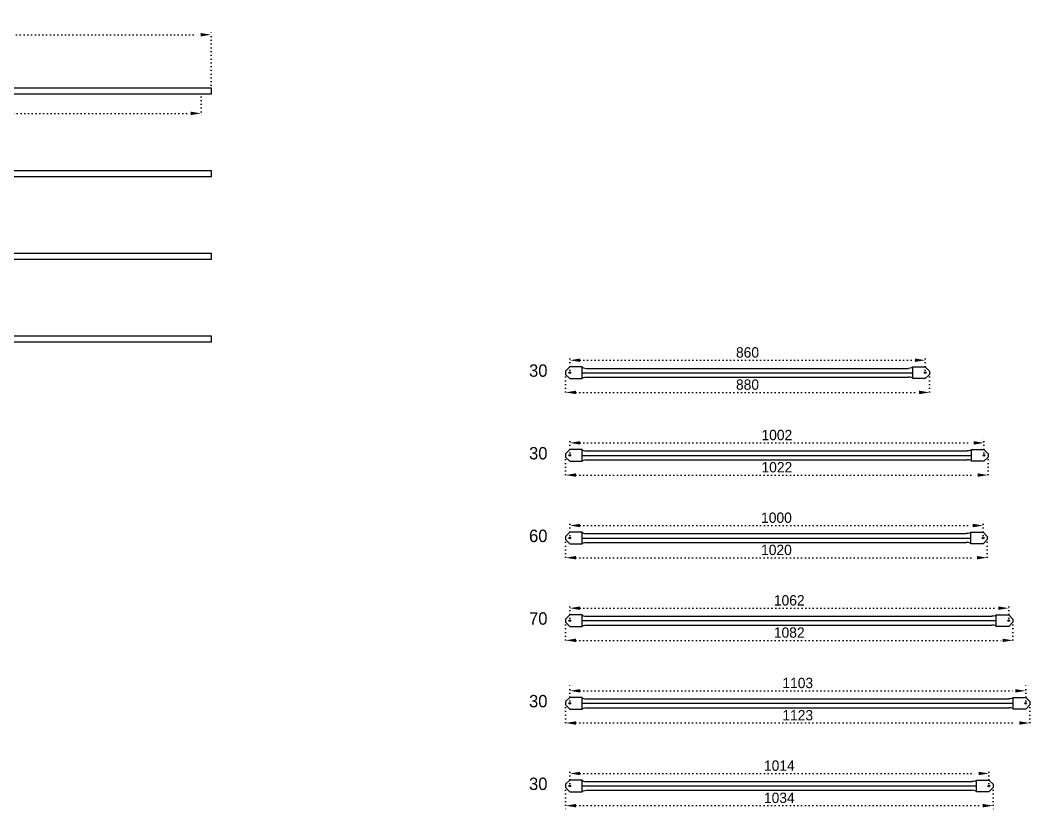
# Model space of a CAD drawing. Header units: millimetres. Extents: x -5795 to 8395, y -1000 to 10778.
# Drawn here: x -1048 to 1394, y 8864 to 10778 of the extents above; entities that cross this region are included whole.
import ezdxf

# ---------------------------------------------------------------- set-up
doc = ezdxf.new("R2010")
doc.units = ezdxf.units.MM
doc.header["$PDMODE"] = 35
doc.header["$PDSIZE"] = -1
doc.linetypes.add('ACAD_ISO07W100', pattern=[3, 0, -3])
for name, color, linetype in [('A', 1, 'Continuous'), ('B', 5, 'Continuous'), ('C', 3, 'Continuous'), ('D', 2, 'Continuous'), ('E', 6, 'Continuous'), ('F', 7, 'Continuous')]:
    doc.layers.add(name, color=color, linetype=linetype)
doc.dimstyles.new('ISO-25', dxfattribs={"dimtxt": 2.5, "dimasz": 2.5, "dimexe": 1.25, "dimexo": 0.625, "dimtad": 1, "dimtxsty": 'Standard', "dimcen": 2.5, "dimadec": 0, "dimazin": 0, "dimtfac": 1, "dimtmove": 0, "dimatfit": 3, "dimfxl": 1, "dimarcsym": 0})

# ---------------------------------------------------------------- blocks, each defined once
blk = doc.blocks.new('*D51')
at = {"layer": 'Defpoints', "color": 0, "linetype": 'ACAD_ISO07W100', "ltscale": 3, "transparency": 16777216}
for p in [(-1644.555399155579, 10598.61353514247), (-610.5553991555789, 10598.61353514247), (-610.5553991555789, 10551.98544075069)]:
    blk.add_point(p, dxfattribs=at)
at = {"layer": 'F', "color": 0, "linetype": 'ACAD_ISO07W100', "lineweight": -2, "ltscale": 3, "transparency": 16777216}
for p, q in [((-1644.555399155579, 10592.36353514247), (-1644.555399155579, 10539.48544075069)), ((-610.5553991555789, 10592.36353514247), (-610.5553991555789, 10539.48544075069)), ((-1619.555399155579, 10551.98544075069), (-635.5553991555789, 10551.98544075069))]:
    blk.add_line(p, q, dxfattribs=at)
at = {"layer": 'F', "color": 0, "linetype": 'ACAD_ISO07W100', "ltscale": 3, "transparency": 16777216}
for points in [[(-1619.555399155579, 10556.15210741736), (-1619.555399155579, 10547.81877408403), (-1644.555399155579, 10551.98544075069)], [(-635.5553991555789, 10556.15210741736), (-635.5553991555789, 10547.81877408403), (-610.5553991555789, 10551.98544075069)]]:
    blk.add_solid(points, dxfattribs=at)
at = {"layer": 'F', "color": 0, "linetype": 'ACAD_ISO07W100', "ltscale": 3, "transparency": 16777216, "insert": (-1127.555399155579, 10570.73544075069), "char_height": 25, "attachment_point": 5}
blk.add_mtext('1034', dxfattribs=at)
blk = doc.blocks.new('*D82')
at = {"color": 0, "linetype": 'ACAD_ISO07W100', "lineweight": -2, "ltscale": 3, "transparency": 16777216}
for p, q in [((-5586.555399155579, 10619.86353514247), (-5586.555399155579, 10754.85180665913)), ((-586.5553991555789, 10619.86353514247), (-586.5553991555789, 10754.85180665913)), ((-5561.555399155579, 10742.35180665913), (-611.5553991555789, 10742.35180665913))]:
    blk.add_line(p, q, dxfattribs=at)
at = {"color": 0, "linetype": 'ACAD_ISO07W100', "ltscale": 3, "transparency": 16777216}
for points in [[(-5561.555399155579, 10746.5184733258), (-5561.555399155579, 10738.18513999247), (-5586.555399155579, 10742.35180665913)], [(-611.5553991555789, 10746.5184733258), (-611.5553991555789, 10738.18513999247), (-586.5553991555789, 10742.35180665913)]]:
    blk.add_solid(points, dxfattribs=at)
at = {"layer": 'Defpoints', "color": 0, "linetype": 'ACAD_ISO07W100', "ltscale": 3, "transparency": 16777216}
for p in [(-586.5553991555789, 10742.35180665913), (-5586.555399155579, 10613.61353514247), (-586.5553991555789, 10613.61353514247)]:
    blk.add_point(p, dxfattribs=at)
at = {"color": 0, "linetype": 'ACAD_ISO07W100', "ltscale": 3, "transparency": 16777216, "insert": (-3086.555399155579, 10761.10180665913), "char_height": 25, "attachment_point": 5}
blk.add_mtext('5000', dxfattribs=at)
blk = doc.blocks.new('*D86')
at = {"color": 0, "linetype": 'ACAD_ISO07W100', "lineweight": -2, "ltscale": 3, "transparency": 16777216}
for p, q in [((271.449832748709, 9914.157822059296), (271.449832748709, 9864.24426754472)), ((1151.449832748707, 9914.157822059296), (1151.449832748707, 9864.24426754472)), ((296.449832748709, 9876.74426754472), (1126.449832748707, 9876.74426754472))]:
    blk.add_line(p, q, dxfattribs=at)
at = {"color": 0, "linetype": 'ACAD_ISO07W100', "ltscale": 3, "transparency": 16777216}
for points in [[(296.449832748709, 9880.910934211386), (296.449832748709, 9872.577600878054), (271.449832748709, 9876.74426754472)], [(1126.449832748707, 9880.910934211386), (1126.449832748707, 9872.577600878054), (1151.449832748707, 9876.74426754472)]]:
    blk.add_solid(points, dxfattribs=at)
at = {"layer": 'Defpoints', "color": 0, "linetype": 'ACAD_ISO07W100', "ltscale": 3, "transparency": 16777216}
for p in [(271.449832748709, 9920.407822059296), (1151.449832748707, 9920.407822059296), (1151.449832748707, 9876.74426754472)]:
    blk.add_point(p, dxfattribs=at)
at = {"color": 0, "linetype": 'ACAD_ISO07W100', "ltscale": 3, "transparency": 16777216, "insert": (711.4498327487081, 9895.49426754472), "char_height": 25, "attachment_point": 5}
blk.add_mtext('880', dxfattribs=at)
blk = doc.blocks.new('*D87')
at = {"layer": 'A', "color": 0, "linetype": 'ACAD_ISO07W100', "lineweight": -2, "ltscale": 3, "transparency": 16777216}
for p, q in [((281.4498327487081, 9930.657822059296), (281.4498327487081, 9967.121080908168)), ((1141.449832748708, 9930.657822059296), (1141.449832748708, 9967.121080908168)), ((306.4498327487081, 9954.621080908168), (1116.449832748708, 9954.621080908168))]:
    blk.add_line(p, q, dxfattribs=at)
at = {"layer": 'A', "color": 0, "linetype": 'ACAD_ISO07W100', "ltscale": 3, "transparency": 16777216}
for points in [[(306.4498327487081, 9958.787747574834), (306.4498327487081, 9950.454414241502), (281.4498327487081, 9954.621080908168)], [(1116.449832748708, 9958.787747574834), (1116.449832748708, 9950.454414241502), (1141.449832748708, 9954.621080908168)]]:
    blk.add_solid(points, dxfattribs=at)
at = {"layer": 'Defpoints', "color": 0, "linetype": 'ACAD_ISO07W100', "ltscale": 3, "transparency": 16777216}
for p in [(1141.449832748708, 9954.621080908168), (281.4498327487081, 9924.407822059296), (1141.449832748708, 9924.407822059296)]:
    blk.add_point(p, dxfattribs=at)
at = {"layer": 'A', "color": 0, "linetype": 'ACAD_ISO07W100', "ltscale": 3, "transparency": 16777216, "insert": (711.4498327487081, 9973.371080908168), "char_height": 25, "attachment_point": 5}
blk.add_mtext('860', dxfattribs=at)
blk = doc.blocks.new('*D88')
at = {"color": 0, "linetype": 'ACAD_ISO07W100', "lineweight": -2, "ltscale": 3, "transparency": 16777216}
for p, q in [((271.449832748709, 9714.157822059296), (271.449832748709, 9664.24426754472)), ((1293.449832748707, 9714.157822059296), (1293.449832748707, 9664.24426754472)), ((296.449832748709, 9676.74426754472), (1268.449832748707, 9676.74426754472))]:
    blk.add_line(p, q, dxfattribs=at)
at = {"color": 0, "linetype": 'ACAD_ISO07W100', "ltscale": 3, "transparency": 16777216}
for points in [[(296.449832748709, 9680.910934211386), (296.449832748709, 9672.577600878054), (271.449832748709, 9676.74426754472)], [(1268.449832748707, 9680.910934211386), (1268.449832748707, 9672.577600878054), (1293.449832748707, 9676.74426754472)]]:
    blk.add_solid(points, dxfattribs=at)
at = {"layer": 'Defpoints', "color": 0, "linetype": 'ACAD_ISO07W100', "ltscale": 3, "transparency": 16777216}
for p in [(271.449832748709, 9720.407822059296), (1293.449832748707, 9720.407822059296), (1293.449832748707, 9676.74426754472)]:
    blk.add_point(p, dxfattribs=at)
at = {"color": 0, "linetype": 'ACAD_ISO07W100', "ltscale": 3, "transparency": 16777216, "insert": (782.4498327487081, 9695.49426754472), "char_height": 25, "attachment_point": 5}
blk.add_mtext('1022', dxfattribs=at)
blk = doc.blocks.new('*D89')
at = {"layer": 'B', "color": 0, "linetype": 'ACAD_ISO07W100', "lineweight": -2, "ltscale": 3, "transparency": 16777216}
for p, q in [((281.4498327487081, 9730.657822059296), (281.4498327487081, 9767.121080908168)), ((306.4498327487081, 9754.621080908168), (1258.449832748708, 9754.621080908168)), ((1283.449832748708, 9730.657822059296), (1283.449832748708, 9767.121080908168))]:
    blk.add_line(p, q, dxfattribs=at)
at = {"layer": 'B', "color": 0, "linetype": 'ACAD_ISO07W100', "ltscale": 3, "transparency": 16777216}
for points in [[(306.4498327487081, 9758.787747574834), (306.4498327487081, 9750.454414241502), (281.4498327487081, 9754.621080908168)], [(1258.449832748708, 9758.787747574834), (1258.449832748708, 9750.454414241502), (1283.449832748708, 9754.621080908168)]]:
    blk.add_solid(points, dxfattribs=at)
at = {"layer": 'Defpoints', "color": 0, "linetype": 'ACAD_ISO07W100', "ltscale": 3, "transparency": 16777216}
for p in [(1283.449832748708, 9754.621080908168), (281.4498327487081, 9724.407822059296), (1283.449832748708, 9724.407822059296)]:
    blk.add_point(p, dxfattribs=at)
at = {"layer": 'B', "color": 0, "linetype": 'ACAD_ISO07W100', "ltscale": 3, "transparency": 16777216, "insert": (782.4498327487081, 9773.371080908168), "char_height": 25, "attachment_point": 5}
blk.add_mtext('1002', dxfattribs=at)
blk = doc.blocks.new('*D90')
at = {"color": 0, "linetype": 'ACAD_ISO07W100', "lineweight": -2, "ltscale": 3, "transparency": 16777216}
for p, q in [((271.449832748709, 9514.157822059296), (271.449832748709, 9464.24426754472)), ((1291.449832748707, 9514.157822059296), (1291.449832748707, 9464.24426754472)), ((296.449832748709, 9476.74426754472), (1266.449832748707, 9476.74426754472))]:
    blk.add_line(p, q, dxfattribs=at)
at = {"color": 0, "linetype": 'ACAD_ISO07W100', "ltscale": 3, "transparency": 16777216}
for points in [[(296.449832748709, 9480.910934211386), (296.449832748709, 9472.577600878054), (271.449832748709, 9476.74426754472)], [(1266.449832748707, 9480.910934211386), (1266.449832748707, 9472.577600878054), (1291.449832748707, 9476.74426754472)]]:
    blk.add_solid(points, dxfattribs=at)
at = {"layer": 'Defpoints', "color": 0, "linetype": 'ACAD_ISO07W100', "ltscale": 3, "transparency": 16777216}
for p in [(271.449832748709, 9520.407822059296), (1291.449832748707, 9520.407822059296), (1291.449832748707, 9476.74426754472)]:
    blk.add_point(p, dxfattribs=at)
at = {"color": 0, "linetype": 'ACAD_ISO07W100', "ltscale": 3, "transparency": 16777216, "insert": (781.4498327487081, 9495.49426754472), "char_height": 25, "attachment_point": 5}
blk.add_mtext('1020', dxfattribs=at)
blk = doc.blocks.new('*D91')
at = {"layer": 'C', "color": 0, "linetype": 'ACAD_ISO07W100', "lineweight": -2, "ltscale": 3, "transparency": 16777216}
for p, q in [((281.4498327487081, 9530.657822059296), (281.4498327487081, 9567.121080908168)), ((306.4498327487081, 9554.621080908168), (1256.449832748708, 9554.621080908168)), ((1281.449832748708, 9530.657822059296), (1281.449832748708, 9567.121080908168))]:
    blk.add_line(p, q, dxfattribs=at)
at = {"layer": 'C', "color": 0, "linetype": 'ACAD_ISO07W100', "ltscale": 3, "transparency": 16777216}
for points in [[(306.4498327487081, 9558.787747574834), (306.4498327487081, 9550.454414241502), (281.4498327487081, 9554.621080908168)], [(1256.449832748708, 9558.787747574834), (1256.449832748708, 9550.454414241502), (1281.449832748708, 9554.621080908168)]]:
    blk.add_solid(points, dxfattribs=at)
at = {"layer": 'Defpoints', "color": 0, "linetype": 'ACAD_ISO07W100', "ltscale": 3, "transparency": 16777216}
for p in [(1281.449832748708, 9554.621080908168), (281.4498327487081, 9524.407822059296), (1281.449832748708, 9524.407822059296)]:
    blk.add_point(p, dxfattribs=at)
at = {"layer": 'C', "color": 0, "linetype": 'ACAD_ISO07W100', "ltscale": 3, "transparency": 16777216, "insert": (781.4498327487081, 9573.371080908168), "char_height": 25, "attachment_point": 5}
blk.add_mtext('1000', dxfattribs=at)
blk = doc.blocks.new('*D92')
at = {"color": 0, "linetype": 'ACAD_ISO07W100', "lineweight": -2, "ltscale": 3, "transparency": 16777216}
for p, q in [((271.449832748709, 9314.157822059296), (271.449832748709, 9264.24426754472)), ((1353.449832748707, 9314.157822059296), (1353.449832748707, 9264.24426754472)), ((296.449832748709, 9276.74426754472), (1328.449832748707, 9276.74426754472))]:
    blk.add_line(p, q, dxfattribs=at)
at = {"color": 0, "linetype": 'ACAD_ISO07W100', "ltscale": 3, "transparency": 16777216}
for points in [[(296.449832748709, 9280.910934211386), (296.449832748709, 9272.577600878054), (271.449832748709, 9276.74426754472)], [(1328.449832748707, 9280.910934211386), (1328.449832748707, 9272.577600878054), (1353.449832748707, 9276.74426754472)]]:
    blk.add_solid(points, dxfattribs=at)
at = {"layer": 'Defpoints', "color": 0, "linetype": 'ACAD_ISO07W100', "ltscale": 3, "transparency": 16777216}
for p in [(271.449832748709, 9320.407822059296), (1353.449832748707, 9320.407822059296), (1353.449832748707, 9276.74426754472)]:
    blk.add_point(p, dxfattribs=at)
at = {"color": 0, "linetype": 'ACAD_ISO07W100', "ltscale": 3, "transparency": 16777216, "insert": (812.4498327487081, 9295.49426754472), "char_height": 25, "attachment_point": 5}
blk.add_mtext('1082', dxfattribs=at)
blk = doc.blocks.new('*D93')
at = {"layer": 'D', "color": 0, "linetype": 'ACAD_ISO07W100', "lineweight": -2, "ltscale": 3, "transparency": 16777216}
for p, q in [((281.4498327487081, 9330.657822059296), (281.4498327487081, 9367.121080908168)), ((1343.449832748708, 9330.657822059296), (1343.449832748708, 9367.121080908168)), ((306.4498327487081, 9354.621080908168), (1318.449832748708, 9354.621080908168))]:
    blk.add_line(p, q, dxfattribs=at)
at = {"layer": 'D', "color": 0, "linetype": 'ACAD_ISO07W100', "ltscale": 3, "transparency": 16777216}
for points in [[(306.4498327487081, 9358.787747574834), (306.4498327487081, 9350.454414241502), (281.4498327487081, 9354.621080908168)], [(1318.449832748708, 9358.787747574834), (1318.449832748708, 9350.454414241502), (1343.449832748708, 9354.621080908168)]]:
    blk.add_solid(points, dxfattribs=at)
at = {"layer": 'Defpoints', "color": 0, "linetype": 'ACAD_ISO07W100', "ltscale": 3, "transparency": 16777216}
for p in [(1343.449832748708, 9354.621080908168), (281.4498327487081, 9324.407822059296), (1343.449832748708, 9324.407822059296)]:
    blk.add_point(p, dxfattribs=at)
at = {"layer": 'D', "color": 0, "linetype": 'ACAD_ISO07W100', "ltscale": 3, "transparency": 16777216, "insert": (812.4498327487081, 9373.371080908168), "char_height": 25, "attachment_point": 5}
blk.add_mtext('1062', dxfattribs=at)
blk = doc.blocks.new('*D94')
at = {"color": 0, "linetype": 'ACAD_ISO07W100', "lineweight": -2, "ltscale": 3, "transparency": 16777216}
for p, q in [((271.449832748709, 9114.157822059296), (271.449832748709, 9064.24426754472)), ((1394.449832748707, 9114.157822059296), (1394.449832748707, 9064.24426754472)), ((296.449832748709, 9076.74426754472), (1369.449832748707, 9076.74426754472))]:
    blk.add_line(p, q, dxfattribs=at)
at = {"color": 0, "linetype": 'ACAD_ISO07W100', "ltscale": 3, "transparency": 16777216}
for points in [[(296.449832748709, 9080.910934211386), (296.449832748709, 9072.577600878054), (271.449832748709, 9076.74426754472)], [(1369.449832748707, 9080.910934211386), (1369.449832748707, 9072.577600878054), (1394.449832748707, 9076.74426754472)]]:
    blk.add_solid(points, dxfattribs=at)
at = {"layer": 'Defpoints', "color": 0, "linetype": 'ACAD_ISO07W100', "ltscale": 3, "transparency": 16777216}
for p in [(271.449832748709, 9120.407822059296), (1394.449832748707, 9120.407822059296), (1394.449832748707, 9076.74426754472)]:
    blk.add_point(p, dxfattribs=at)
at = {"color": 0, "linetype": 'ACAD_ISO07W100', "ltscale": 3, "transparency": 16777216, "insert": (832.9498327487081, 9095.49426754472), "char_height": 25, "attachment_point": 5}
blk.add_mtext('1123', dxfattribs=at)
blk = doc.blocks.new('*D95')
at = {"layer": 'Defpoints', "color": 0, "linetype": 'ACAD_ISO07W100', "ltscale": 3, "transparency": 16777216}
for p in [(1384.449832748708, 9154.621080908168), (281.4498327487081, 9124.407822059296), (1384.449832748708, 9124.407822059296)]:
    blk.add_point(p, dxfattribs=at)
at = {"layer": 'E', "color": 0, "linetype": 'ACAD_ISO07W100', "lineweight": -2, "ltscale": 3, "transparency": 16777216}
for p, q in [((281.4498327487081, 9130.657822059296), (281.4498327487081, 9167.121080908168)), ((1384.449832748708, 9130.657822059296), (1384.449832748708, 9167.121080908168)), ((306.4498327487081, 9154.621080908168), (1359.449832748708, 9154.621080908168))]:
    blk.add_line(p, q, dxfattribs=at)
at = {"layer": 'E', "color": 0, "linetype": 'ACAD_ISO07W100', "ltscale": 3, "transparency": 16777216}
for points in [[(306.4498327487081, 9158.787747574834), (306.4498327487081, 9150.454414241502), (281.4498327487081, 9154.621080908168)], [(1359.449832748708, 9158.787747574834), (1359.449832748708, 9150.454414241502), (1384.449832748708, 9154.621080908168)]]:
    blk.add_solid(points, dxfattribs=at)
at = {"layer": 'E', "color": 0, "linetype": 'ACAD_ISO07W100', "ltscale": 3, "transparency": 16777216, "insert": (832.9498327487081, 9173.371080908168), "char_height": 25, "attachment_point": 5}
blk.add_mtext('1103', dxfattribs=at)
blk = doc.blocks.new('*D96')
at = {"color": 0, "linetype": 'ACAD_ISO07W100', "lineweight": -2, "ltscale": 3, "transparency": 16777216}
for p, q in [((271.449832748709, 8914.157822059296), (271.449832748709, 8864.24426754472)), ((1305.449832748707, 8914.157822059296), (1305.449832748707, 8864.24426754472)), ((296.449832748709, 8876.74426754472), (1280.449832748707, 8876.74426754472))]:
    blk.add_line(p, q, dxfattribs=at)
at = {"color": 0, "linetype": 'ACAD_ISO07W100', "ltscale": 3, "transparency": 16777216}
for points in [[(296.449832748709, 8880.910934211386), (296.449832748709, 8872.577600878054), (271.449832748709, 8876.74426754472)], [(1280.449832748707, 8880.910934211386), (1280.449832748707, 8872.577600878054), (1305.449832748707, 8876.74426754472)]]:
    blk.add_solid(points, dxfattribs=at)
at = {"layer": 'Defpoints', "color": 0, "linetype": 'ACAD_ISO07W100', "ltscale": 3, "transparency": 16777216}
for p in [(271.449832748709, 8920.407822059296), (1305.449832748707, 8920.407822059296), (1305.449832748707, 8876.74426754472)]:
    blk.add_point(p, dxfattribs=at)
at = {"color": 0, "linetype": 'ACAD_ISO07W100', "ltscale": 3, "transparency": 16777216, "insert": (788.4498327487081, 8895.49426754472), "char_height": 25, "attachment_point": 5}
blk.add_mtext('1034', dxfattribs=at)
blk = doc.blocks.new('*D97')
at = {"layer": 'Defpoints', "color": 0, "linetype": 'ACAD_ISO07W100', "ltscale": 3, "transparency": 16777216}
for p in [(1295.449832748708, 8954.621080908168), (281.4498327487081, 8924.407822059296), (1295.449832748708, 8924.407822059296)]:
    blk.add_point(p, dxfattribs=at)
at = {"layer": 'F', "color": 0, "linetype": 'ACAD_ISO07W100', "lineweight": -2, "ltscale": 3, "transparency": 16777216}
for p, q in [((281.4498327487081, 8930.657822059296), (281.4498327487081, 8967.121080908168)), ((1295.449832748708, 8930.657822059296), (1295.449832748708, 8967.121080908168)), ((306.4498327487081, 8954.621080908168), (1270.449832748708, 8954.621080908168))]:
    blk.add_line(p, q, dxfattribs=at)
at = {"layer": 'F', "color": 0, "linetype": 'ACAD_ISO07W100', "ltscale": 3, "transparency": 16777216}
for points in [[(306.4498327487081, 8958.787747574834), (306.4498327487081, 8950.454414241502), (281.4498327487081, 8954.621080908168)], [(1270.449832748708, 8958.787747574834), (1270.449832748708, 8950.454414241502), (1295.449832748708, 8954.621080908168)]]:
    blk.add_solid(points, dxfattribs=at)
at = {"layer": 'F', "color": 0, "linetype": 'ACAD_ISO07W100', "ltscale": 3, "transparency": 16777216, "insert": (788.4498327487081, 8973.371080908168), "char_height": 25, "attachment_point": 5}
blk.add_mtext('1014', dxfattribs=at)

msp = doc.modelspace()

# ---------------------------------------------------------------- linework, layer by layer
for points in [[(-586.5553991555789, 10598.61353514247), (-5586.555399155579, 10598.61353514247), (-5586.555399155579, 10613.61353514247), (-586.5553991555789, 10613.61353514247)], [(-586.5553991555789, 10398.61353514247), (-5586.555399155579, 10398.61353514247), (-5586.555399155579, 10413.61353514247), (-586.5553991555789, 10413.61353514247)], [(-586.5553991555789, 10198.61353514247), (-5586.555399155579, 10198.61353514247), (-5586.555399155579, 10213.61353514247), (-586.5553991555789, 10213.61353514247)], [(-586.5553991555789, 9998.613535142475), (-5586.555399155579, 9998.613535142475), (-5586.555399155579, 10013.61353514247), (-586.5553991555789, 10013.61353514247)]]:
    msp.add_lwpolyline(points, close=True)
at = {"layer": 'A'}
for p, q in [((311.4498327487081, 9910.407822059296), (311.4498327487081, 9938.407822059296)), ((311.4498327487081, 9924.407822059296), (1111.449832748708, 9924.407822059296)), ((322.0564344665081, 9935.014423777095), (1100.843231030908, 9935.014423777095)), ((1111.449832748708, 9910.407822059296), (1111.449832748708, 9938.407822059296)), ((322.0564344665072, 9913.801220341498), (1100.843231030908, 9913.801220341498))]:
    msp.add_line(p, q, dxfattribs=at)
for points in [[(311.4498327487081, 9938.407822059296), (281.4498327487072, 9938.407822059296), (271.4498327487081, 9928.407822059296), (271.449832748709, 9920.407822059296), (281.449832748709, 9910.407822059296), (311.4498327487081, 9910.407822059296)], [(1111.449832748708, 9938.407822059296), (1141.449832748709, 9938.407822059296), (1151.449832748708, 9928.407822059296), (1151.449832748707, 9920.407822059296), (1141.449832748707, 9910.407822059296), (1111.449832748708, 9910.407822059296)]]:
    msp.add_lwpolyline(points, dxfattribs=at)
for centre in [(281.4498327487081, 9924.407822059296), (1141.449832748708, 9924.407822059296)]:
    msp.add_circle(centre, 2, dxfattribs=at)
for centre, major_axis, start_param, end_param in [((322.0564344665081, 9938.407822059296), (-10.6066017178, 6.494670421767297e-16), 0, 1.570796326794897), ((1100.843231030908, 9910.407822059296), (-10.6066017178, 2.149670876525482e-13), 3.141592653589856, 4.712388980384696)]:
    msp.add_ellipse(centre, major_axis=major_axis, ratio=0.3199326582148374, start_param=start_param, end_param=end_param, dxfattribs=at)
at = {"layer": 'A', "extrusion": (0, 0, -1)}
for centre, major_axis, start_param, end_param in [((1100.843231030908, 9938.407822059296), (10.6066017178, 2.149670876525482e-13), 6.283862319378386e-14, 1.570796326794903), ((322.0564344665081, 9910.407822059296), (-10.6066017178, 6.494670421767297e-16), 0, 1.570796326794897)]:
    msp.add_ellipse(centre, major_axis=major_axis, ratio=0.3199326582148374, start_param=start_param, end_param=end_param, dxfattribs=at)
at = {"layer": 'B'}
for p, q in [((311.4498327487081, 9710.407822059296), (311.4498327487081, 9738.407822059296)), ((311.4498327487081, 9724.407822059296), (1253.449832748708, 9724.407822059296)), ((322.0564344665081, 9735.014423777095), (1242.843231030908, 9735.014423777095)), ((1253.449832748708, 9710.407822059296), (1253.449832748708, 9738.407822059296)), ((322.0564344665072, 9713.801220341498), (1242.843231030908, 9713.801220341498))]:
    msp.add_line(p, q, dxfattribs=at)
for points in [[(311.4498327487081, 9738.407822059296), (281.4498327487072, 9738.407822059296), (271.4498327487081, 9728.407822059296), (271.449832748709, 9720.407822059296), (281.449832748709, 9710.407822059296), (311.4498327487081, 9710.407822059296)], [(1253.449832748708, 9738.407822059296), (1283.449832748709, 9738.407822059296), (1293.449832748708, 9728.407822059296), (1293.449832748707, 9720.407822059296), (1283.449832748707, 9710.407822059296), (1253.449832748708, 9710.407822059296)]]:
    msp.add_lwpolyline(points, dxfattribs=at)
for centre in [(281.4498327487081, 9724.407822059296), (1283.449832748708, 9724.407822059296)]:
    msp.add_circle(centre, 2, dxfattribs=at)
for centre, major_axis, start_param, end_param in [((322.0564344665081, 9738.407822059296), (-10.6066017178, 6.494670421767297e-16), 0, 1.570796326794897), ((1242.843231030908, 9710.407822059296), (-10.6066017178, 4.43415540391076e-13), 3.141592653589924, 4.712388980384703)]:
    msp.add_ellipse(centre, major_axis=major_axis, ratio=0.3199326582148374, start_param=start_param, end_param=end_param, dxfattribs=at)
at = {"layer": 'B', "extrusion": (0, 0, -1)}
for centre, major_axis, start_param, end_param in [((1242.843231030908, 9738.407822059296), (10.6066017178, 4.43415540391076e-13), 1.301181384860683e-13, 1.57079632679491), ((322.0564344665081, 9710.407822059296), (-10.6066017178, 6.494670421767297e-16), 0, 1.570796326794897)]:
    msp.add_ellipse(centre, major_axis=major_axis, ratio=0.3199326582148374, start_param=start_param, end_param=end_param, dxfattribs=at)
at = {"layer": 'C'}
for p, q in [((311.4498327487081, 9510.407822059296), (311.4498327487081, 9538.407822059296)), ((322.0564344665081, 9535.014423777095), (1240.843231030908, 9535.014423777095)), ((1251.449832748708, 9510.407822059296), (1251.449832748708, 9538.407822059296)), ((311.4498327487081, 9524.407822059296), (1251.449832748708, 9524.407822059296)), ((322.0564344665072, 9513.801220341498), (1240.843231030908, 9513.801220341498))]:
    msp.add_line(p, q, dxfattribs=at)
for points in [[(311.4498327487081, 9538.407822059296), (281.4498327487072, 9538.407822059296), (271.4498327487081, 9528.407822059296), (271.449832748709, 9520.407822059296), (281.449832748709, 9510.407822059296), (311.4498327487081, 9510.407822059296)], [(1251.449832748708, 9538.407822059296), (1281.449832748709, 9538.407822059296), (1291.449832748708, 9528.407822059296), (1291.449832748707, 9520.407822059296), (1281.449832748707, 9510.407822059296), (1251.449832748708, 9510.407822059296)]]:
    msp.add_lwpolyline(points, dxfattribs=at)
for centre in [(281.4498327487081, 9524.407822059296), (1281.449832748708, 9524.407822059296)]:
    msp.add_circle(centre, 2, dxfattribs=at)
for centre, major_axis, start_param, end_param in [((322.0564344665081, 9538.407822059296), (-10.6066017178, 6.494670421767297e-16), 0, 1.570796326794897), ((1240.843231030908, 9510.407822059296), (-10.6066017178, 5.588173361043529e-13), 3.141592653589957, 4.712388980384707)]:
    msp.add_ellipse(centre, major_axis=major_axis, ratio=0.3199326582148374, start_param=start_param, end_param=end_param, dxfattribs=at)
at = {"layer": 'C', "extrusion": (0, 0, -1)}
for centre, major_axis, start_param, end_param in [((1240.843231030908, 9538.407822059296), (10.6066017178, 5.588173361043529e-13), 1.643130076445232e-13, 1.570796326794913), ((322.0564344665081, 9510.407822059296), (-10.6066017178, 6.494670421767297e-16), 0, 1.570796326794897)]:
    msp.add_ellipse(centre, major_axis=major_axis, ratio=0.3199326582148374, start_param=start_param, end_param=end_param, dxfattribs=at)
at = {"layer": 'D'}
for p, q in [((311.4498327487081, 9310.407822059296), (311.4498327487081, 9338.407822059296)), ((322.0564344665081, 9335.014423777095), (1302.843231030908, 9335.014423777095)), ((1313.449832748708, 9310.407822059296), (1313.449832748708, 9338.407822059296)), ((311.4498327487081, 9324.407822059296), (1313.449832748708, 9324.407822059296)), ((322.0564344665072, 9313.801220341498), (1302.843231030908, 9313.801220341498))]:
    msp.add_line(p, q, dxfattribs=at)
for points in [[(311.4498327487081, 9338.407822059296), (281.4498327487072, 9338.407822059296), (271.4498327487081, 9328.407822059296), (271.449832748709, 9320.407822059296), (281.449832748709, 9310.407822059296), (311.4498327487081, 9310.407822059296)], [(1313.449832748708, 9338.407822059296), (1343.449832748709, 9338.407822059296), (1353.449832748708, 9328.407822059296), (1353.449832748707, 9320.407822059296), (1343.449832748707, 9310.407822059296), (1313.449832748708, 9310.407822059296)]]:
    msp.add_lwpolyline(points, dxfattribs=at)
for centre in [(281.4498327487081, 9324.407822059296), (1343.449832748708, 9324.407822059296)]:
    msp.add_circle(centre, 2, dxfattribs=at)
for centre, major_axis, start_param, end_param in [((322.0564344665081, 9338.407822059296), (-10.6066017178, 6.494670421767297e-16), 0, 1.570796326794897), ((1302.843231030908, 9310.407822059296), (-10.6066017178, 4.43415540391076e-13), 3.141592653589924, 4.712388980384703)]:
    msp.add_ellipse(centre, major_axis=major_axis, ratio=0.3199326582148374, start_param=start_param, end_param=end_param, dxfattribs=at)
at = {"layer": 'D', "extrusion": (0, 0, -1)}
for centre, major_axis, start_param, end_param in [((1302.843231030908, 9338.407822059296), (10.6066017178, 4.43415540391076e-13), 1.301181384860683e-13, 1.57079632679491), ((322.0564344665081, 9310.407822059296), (-10.6066017178, 6.494670421767297e-16), 0, 1.570796326794897)]:
    msp.add_ellipse(centre, major_axis=major_axis, ratio=0.3199326582148374, start_param=start_param, end_param=end_param, dxfattribs=at)
at = {"layer": 'E'}
for p, q in [((311.4498327487081, 9110.407822059296), (311.4498327487081, 9138.407822059296)), ((1354.449832748708, 9110.407822059296), (1354.449832748708, 9138.407822059296)), ((311.4498327487081, 9124.407822059296), (1354.449832748708, 9124.407822059296)), ((322.0564344665081, 9135.014423777095), (1343.843231030908, 9135.014423777095)), ((322.0564344665072, 9113.801220341498), (1343.843231030908, 9113.801220341498))]:
    msp.add_line(p, q, dxfattribs=at)
for points in [[(311.4498327487081, 9138.407822059296), (281.4498327487072, 9138.407822059296), (271.4498327487081, 9128.407822059296), (271.449832748709, 9120.407822059296), (281.449832748709, 9110.407822059296), (311.4498327487081, 9110.407822059296)], [(1354.449832748708, 9138.407822059296), (1384.449832748709, 9138.407822059296), (1394.449832748708, 9128.407822059296), (1394.449832748707, 9120.407822059296), (1384.449832748707, 9110.407822059296), (1354.449832748708, 9110.407822059296)]]:
    msp.add_lwpolyline(points, dxfattribs=at)
for centre in [(281.4498327487081, 9124.407822059296), (1384.449832748708, 9124.407822059296)]:
    msp.add_circle(centre, 2, dxfattribs=at)
for centre, major_axis, start_param, end_param in [((322.0564344665081, 9138.407822059296), (-10.6066017178, 6.494670421767297e-16), 0, 1.570796326794897), ((1343.843231030908, 9110.407822059296), (-10.6066017178, 5.588173361043529e-13), 3.141592653589957, 4.712388980384707)]:
    msp.add_ellipse(centre, major_axis=major_axis, ratio=0.3199326582148374, start_param=start_param, end_param=end_param, dxfattribs=at)
at = {"layer": 'E', "extrusion": (0, 0, -1)}
for centre, major_axis, start_param, end_param in [((1343.843231030908, 9138.407822059296), (10.6066017178, 5.588173361043529e-13), 1.643130076445232e-13, 1.570796326794913), ((322.0564344665081, 9110.407822059296), (-10.6066017178, 6.494670421767297e-16), 0, 1.570796326794897)]:
    msp.add_ellipse(centre, major_axis=major_axis, ratio=0.3199326582148374, start_param=start_param, end_param=end_param, dxfattribs=at)
at = {"layer": 'F'}
for p, q in [((311.4498327487081, 8910.407822059296), (311.4498327487081, 8938.407822059296)), ((311.4498327487081, 8924.407822059296), (1265.449832748708, 8924.407822059296)), ((322.0564344665081, 8935.014423777095), (1254.843231030908, 8935.014423777095)), ((1265.449832748708, 8910.407822059296), (1265.449832748708, 8938.407822059296)), ((322.0564344665072, 8913.801220341498), (1254.843231030908, 8913.801220341498))]:
    msp.add_line(p, q, dxfattribs=at)
for points in [[(311.4498327487081, 8938.407822059296), (281.4498327487072, 8938.407822059296), (271.4498327487081, 8928.407822059296), (271.449832748709, 8920.407822059296), (281.449832748709, 8910.407822059296), (311.4498327487081, 8910.407822059296)], [(1265.449832748708, 8938.407822059296), (1295.449832748709, 8938.407822059296), (1305.449832748708, 8928.407822059296), (1305.449832748707, 8920.407822059296), (1295.449832748707, 8910.407822059296), (1265.449832748708, 8910.407822059296)]]:
    msp.add_lwpolyline(points, dxfattribs=at)
for centre in [(281.4498327487081, 8924.407822059296), (1295.449832748708, 8924.407822059296)]:
    msp.add_circle(centre, 2, dxfattribs=at)
for centre, major_axis, start_param, end_param in [((322.0564344665081, 8938.407822059296), (-10.6066017178, 6.494670421767297e-16), 0, 1.570796326794897), ((1254.843231030908, 8910.407822059296), (-10.6066017178, 4.43415540391076e-13), 3.141592653589924, 4.712388980384703)]:
    msp.add_ellipse(centre, major_axis=major_axis, ratio=0.3199326582148374, start_param=start_param, end_param=end_param, dxfattribs=at)
at = {"layer": 'F', "extrusion": (0, 0, -1)}
for centre, major_axis, start_param, end_param in [((1254.843231030908, 8938.407822059296), (10.6066017178, 4.43415540391076e-13), 1.301181384860683e-13, 1.57079632679491), ((322.0564344665081, 8910.407822059296), (-10.6066017178, 6.494670421767297e-16), 0, 1.570796326794897)]:
    msp.add_ellipse(centre, major_axis=major_axis, ratio=0.3199326582148374, start_param=start_param, end_param=end_param, dxfattribs=at)

# ---------------------------------------------------------------- texts
at = {"layer": 'A'}
msp.add_text('30', height=30, dxfattribs=at).set_placement((182.8877907350243, 9914.62345363756))
at = {"layer": 'B'}
msp.add_text('30', height=30, dxfattribs=at).set_placement((182.8877907350243, 9714.62345363756))
at = {"layer": 'C'}
msp.add_text('60', height=30, dxfattribs=at).set_placement((182.8877907350243, 9514.62345363756))
at = {"layer": 'D'}
msp.add_text('70', height=30, dxfattribs=at).set_placement((182.8877907350243, 9314.62345363756))
at = {"layer": 'E'}
msp.add_text('30', height=30, dxfattribs=at).set_placement((182.8877907350243, 9114.62345363756))
at = {"layer": 'F'}
msp.add_text('30', height=30, dxfattribs=at).set_placement((182.8877907350243, 8914.62345363756))

# ---------------------------------------------------------------- dimensions: what is measured, and where the dimension line sits
at = {"linetype": 'ACAD_ISO07W100', "ltscale": 3}
for base, p1, p2, picture, middle in [((-586.5553991555789, 10742.35180665913), (-5586.555399155579, 10613.61353514247), (-586.5553991555789, 10613.61353514247), '*D82', (-3086.555399155579, 10761.10180665913)), ((1151.449832748707, 9876.74426754472), (271.449832748709, 9920.407822059296), (1151.449832748707, 9920.407822059296), '*D86', (711.4498327487081, 9895.49426754472)), ((1293.449832748707, 9676.74426754472), (271.449832748709, 9720.407822059296), (1293.449832748707, 9720.407822059296), '*D88', (782.4498327487081, 9695.49426754472)), ((1291.449832748707, 9476.74426754472), (271.449832748709, 9520.407822059296), (1291.449832748707, 9520.407822059296), '*D90', (781.4498327487081, 9495.49426754472)), ((1353.449832748707, 9276.74426754472), (271.449832748709, 9320.407822059296), (1353.449832748707, 9320.407822059296), '*D92', (812.4498327487081, 9295.49426754472)), ((1394.449832748707, 9076.74426754472), (271.449832748709, 9120.407822059296), (1394.449832748707, 9120.407822059296), '*D94', (832.9498327487081, 9095.49426754472)), ((1305.449832748707, 8876.74426754472), (271.449832748709, 8920.407822059296), (1305.449832748707, 8920.407822059296), '*D96', (788.4498327487081, 8895.49426754472))]:
    dim = msp.add_linear_dim(base=base, p1=p1, p2=p2, dimstyle='ISO-25', override={"dimscale": 10, "dimdec": 0}, dxfattribs=at)
    dim.commit()
    dim.dimension.update_dxf_attribs({"geometry": picture, "text_midpoint": middle})
at = {"layer": 'A', "linetype": 'ACAD_ISO07W100', "ltscale": 3}
dim = msp.add_linear_dim(base=(1141.449832748708, 9954.621080908168), p1=(281.4498327487081, 9924.407822059296), p2=(1141.449832748708, 9924.407822059296), dimstyle='ISO-25', override={"dimscale": 10, "dimdec": 0}, dxfattribs=at)
dim.commit()
dim.dimension.update_dxf_attribs({"geometry": '*D87', "text_midpoint": (711.4498327487081, 9973.371080908168)})
at = {"layer": 'B', "linetype": 'ACAD_ISO07W100', "ltscale": 3}
dim = msp.add_linear_dim(base=(1283.449832748708, 9754.621080908168), p1=(281.4498327487081, 9724.407822059296), p2=(1283.449832748708, 9724.407822059296), dimstyle='ISO-25', override={"dimscale": 10, "dimdec": 0}, dxfattribs=at)
dim.commit()
dim.dimension.update_dxf_attribs({"geometry": '*D89', "text_midpoint": (782.4498327487081, 9773.371080908168)})
at = {"layer": 'C', "linetype": 'ACAD_ISO07W100', "ltscale": 3}
dim = msp.add_linear_dim(base=(1281.449832748708, 9554.621080908168), p1=(281.4498327487081, 9524.407822059296), p2=(1281.449832748708, 9524.407822059296), dimstyle='ISO-25', override={"dimscale": 10, "dimdec": 0}, dxfattribs=at)
dim.commit()
dim.dimension.update_dxf_attribs({"geometry": '*D91', "text_midpoint": (781.4498327487081, 9573.371080908168)})
at = {"layer": 'D', "linetype": 'ACAD_ISO07W100', "ltscale": 3}
dim = msp.add_linear_dim(base=(1343.449832748708, 9354.621080908168), p1=(281.4498327487081, 9324.407822059296), p2=(1343.449832748708, 9324.407822059296), dimstyle='ISO-25', override={"dimscale": 10, "dimdec": 0}, dxfattribs=at)
dim.commit()
dim.dimension.update_dxf_attribs({"geometry": '*D93', "text_midpoint": (812.4498327487081, 9373.371080908168)})
at = {"layer": 'E', "linetype": 'ACAD_ISO07W100', "ltscale": 3}
dim = msp.add_linear_dim(base=(1384.449832748708, 9154.621080908168), p1=(281.4498327487081, 9124.407822059296), p2=(1384.449832748708, 9124.407822059296), dimstyle='ISO-25', override={"dimscale": 10, "dimdec": 0}, dxfattribs=at)
dim.commit()
dim.dimension.update_dxf_attribs({"geometry": '*D95', "text_midpoint": (832.9498327487081, 9173.371080908168)})
at = {"layer": 'F', "linetype": 'ACAD_ISO07W100', "ltscale": 3}
for base, p1, p2, picture, middle in [((-610.5553991555789, 10551.98544075069), (-1644.555399155579, 10598.61353514247), (-610.5553991555789, 10598.61353514247), '*D51', (-1127.555399155579, 10570.73544075069)), ((1295.449832748708, 8954.621080908168), (281.4498327487081, 8924.407822059296), (1295.449832748708, 8924.407822059296), '*D97', (788.4498327487081, 8973.371080908168))]:
    dim = msp.add_linear_dim(base=base, p1=p1, p2=p2, dimstyle='ISO-25', override={"dimscale": 10, "dimdec": 0}, dxfattribs=at)
    dim.commit()
    dim.dimension.update_dxf_attribs({"geometry": picture, "text_midpoint": middle})

doc.saveas('drawing.dxf')
